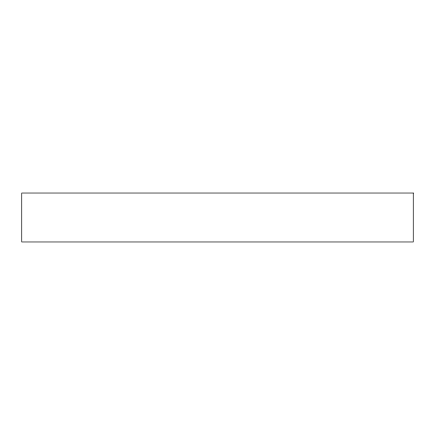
<?xml version="1.0" encoding="UTF-8"?>
<svg xmlns="http://www.w3.org/2000/svg" width="435" height="435" viewBox="0 0 435 435"><rect width="100%" height="100%" fill="white"/><g stroke="black" fill="none" stroke-linecap="round" stroke-linejoin="round"><path stroke-width="0.65" d="M413.25 193.031L21.75 193.031L21.75 241.969L413.25 241.969L413.25 193.031"/></g></svg>
